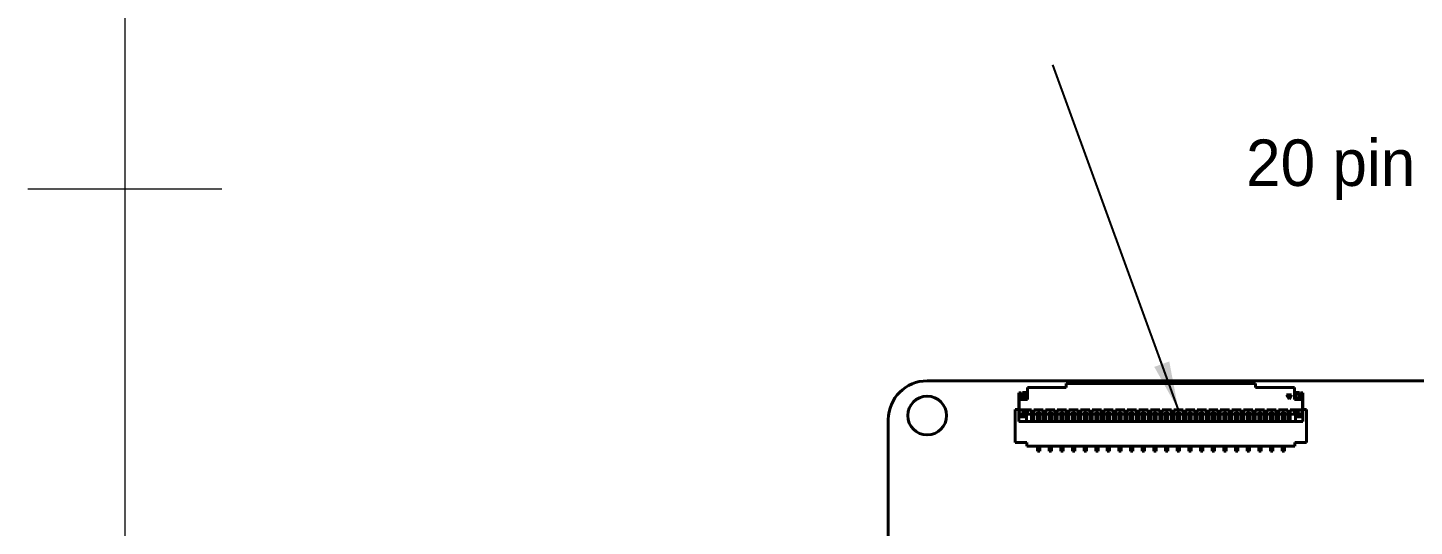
# Model space of a CAD drawing. Header units: millimetres. Extents: x 15 to 205, y 5 to 292.
# Drawn here: x 15 to 86.4, y 131.1 to 156.8 of the extents above; entities that cross this region are included whole.
import ezdxf

# ---------------------------------------------------------------- set-up
doc = ezdxf.new("R2010")
doc.units = ezdxf.units.MM
for name, color, linetype in [('Annotations', 7, 'Continuous'), ('Border', 7, 'Continuous'), ('Geometries', 7, 'Continuous')]:
    doc.layers.add(name, color=color, linetype=linetype)
doc.dimstyles.new('ISO-25', dxfattribs={"dimtxt": 2.5, "dimasz": 2.5, "dimexe": 1.25, "dimexo": 0.625, "dimtad": 1, "dimtxsty": 'Standard', "dimcen": 2.5, "dimadec": 0, "dimazin": 0, "dimtfac": 1, "dimtmove": 0, "dimatfit": 3, "dimfxl": 1, "dimarcsym": 0})

msp = doc.modelspace()

# ---------------------------------------------------------------- linework, layer by layer
at = {"layer": 'Border', "linetype": 'Continuous', "lineweight": 15}
for p, q in [((20, 287), (20, 10)), ((25, 148.5), (15, 148.5))]:
    msp.add_line(p, q, dxfattribs=at)
at = {"layer": 'Geometries', "linetype": 'Continuous', "lineweight": 40}
for p, q in [((61.325, 138.617), (157.325, 138.617)), ((66.055, 137.996), (66.055, 137.667)), ((66.175, 137.996), (66.055, 137.996)), ((66.175, 137.996), (66.175, 137.667)), ((66.269, 138.016), (66.23, 138.016)), ((66.23, 138.016), (66.23, 137.716)), ((66.269, 138.016), (66.34, 138.016)), ((66.39, 137.895), (66.269, 138.016)), ((66.44, 137.916), (66.34, 138.016)), ((66.34, 138.016), (66.49, 138.016)), ((66.39, 137.895), (66.44, 137.916)), ((66.39, 137.895), (66.39, 137.716)), ((66.44, 137.916), (66.44, 137.666)), ((66.49, 138.016), (66.49, 138.273)), ((68.49, 138.273), (66.49, 138.273)), ((66.49, 137.651), (66.49, 138.016)), ((78.24, 138.473), (68.49, 138.473)), ((68.49, 138.473), (68.49, 138.273)), ((78.24, 138.473), (78.24, 138.273)), ((80.24, 138.273), (78.24, 138.273)), ((79.84, 137.891), (79.965, 137.674)), ((80.09, 137.891), (79.84, 137.891)), ((79.965, 137.674), (80.09, 137.891)), ((80.24, 138.016), (80.24, 138.273)), ((80.24, 138.016), (80.39, 138.016)), ((80.24, 137.651), (80.24, 138.016)), ((80.39, 138.016), (80.29, 137.916)), ((80.29, 137.666), (80.29, 137.916)), ((80.29, 137.916), (80.34, 137.895)), ((80.461, 138.016), (80.34, 137.895)), ((80.34, 137.716), (80.34, 137.895)), ((80.39, 138.016), (80.461, 138.016)), ((80.5, 138.016), (80.461, 138.016)), ((80.5, 138.016), (80.5, 137.716)), ((80.555, 137.667), (80.555, 137.996)), ((80.675, 137.996), (80.555, 137.996)), ((80.675, 137.667), (80.675, 137.996)), ((65.865, 137.146), (66, 137.146)), ((65.865, 137.146), (65.865, 135.446)), ((66.05, 137.059), (66, 137.146)), ((66, 137.146), (66.055, 137.146)), ((66.055, 137.639), (66.055, 137.667)), ((66.055, 137.667), (66.175, 137.667)), ((66.055, 137.639), (66.055, 137.508)), ((66.055, 137.639), (66.065, 137.639)), ((66.055, 137.479), (66.055, 137.508)), ((66.065, 137.508), (66.055, 137.508)), ((66.055, 137.479), (66.055, 137.146)), ((66.065, 137.479), (66.055, 137.479)), ((66.055, 137.146), (66.055, 137.059)), ((66.175, 137.651), (66.065, 137.651)), ((66.065, 137.639), (66.065, 137.651)), ((66.065, 137.508), (66.065, 137.639)), ((66.065, 137.479), (66.065, 137.508)), ((66.065, 137.125), (66.065, 137.479)), ((66.065, 137.102), (66.065, 137.125)), ((66.705, 137.125), (66.065, 137.125)), ((66.175, 137.667), (66.175, 137.651)), ((66.23, 137.651), (66.175, 137.651)), ((66.23, 137.716), (66.39, 137.716)), ((66.23, 137.716), (66.23, 137.651)), ((66.44, 137.651), (66.23, 137.651)), ((66.44, 137.666), (66.39, 137.716)), ((66.44, 137.666), (66.44, 137.651)), ((66.49, 137.651), (66.44, 137.651)), ((66.705, 137.101), (66.705, 137.125)), ((67.305, 137.125), (66.825, 137.125)), ((66.825, 137.101), (66.825, 137.125)), ((67.305, 137.101), (67.305, 137.125)), ((67.425, 137.101), (67.425, 137.125)), ((67.905, 137.125), (67.425, 137.125)), ((67.905, 137.101), (67.905, 137.125)), ((68.025, 137.101), (68.025, 137.125)), ((68.505, 137.125), (68.025, 137.125)), ((68.505, 137.101), (68.505, 137.125)), ((68.625, 137.101), (68.625, 137.125)), ((69.105, 137.125), (68.625, 137.125)), ((69.105, 137.101), (69.105, 137.125)), ((69.225, 137.101), (69.225, 137.125)), ((69.705, 137.125), (69.225, 137.125)), ((69.705, 137.101), (69.705, 137.125)), ((69.825, 137.101), (69.825, 137.125)), ((70.305, 137.125), (69.825, 137.125)), ((70.305, 137.101), (70.305, 137.125)), ((70.905, 137.125), (70.425, 137.125)), ((70.425, 137.101), (70.425, 137.125)), ((70.905, 137.101), (70.905, 137.125)), ((71.025, 137.101), (71.025, 137.125)), ((71.505, 137.125), (71.025, 137.125)), ((71.505, 137.101), (71.505, 137.125)), ((72.105, 137.125), (71.625, 137.125)), ((71.625, 137.101), (71.625, 137.125)), ((72.105, 137.101), (72.105, 137.125)), ((72.225, 137.101), (72.225, 137.125)), ((72.705, 137.125), (72.225, 137.125)), ((72.705, 137.101), (72.705, 137.125)), ((72.825, 137.101), (72.825, 137.125)), ((73.305, 137.125), (72.825, 137.125)), ((73.305, 137.101), (73.305, 137.125)), ((73.425, 137.101), (73.425, 137.125)), ((73.905, 137.125), (73.425, 137.125)), ((73.905, 137.101), (73.905, 137.125)), ((74.025, 137.101), (74.025, 137.125)), ((74.505, 137.125), (74.025, 137.125)), ((74.505, 137.101), (74.505, 137.125)), ((74.625, 137.101), (74.625, 137.125)), ((75.105, 137.125), (74.625, 137.125)), ((75.105, 137.101), (75.105, 137.125)), ((75.705, 137.125), (75.225, 137.125)), ((75.225, 137.101), (75.225, 137.125)), ((75.705, 137.101), (75.705, 137.125)), ((75.825, 137.101), (75.825, 137.125)), ((76.305, 137.125), (75.825, 137.125)), ((76.305, 137.101), (76.305, 137.125)), ((76.425, 137.101), (76.425, 137.125)), ((76.905, 137.125), (76.425, 137.125)), ((76.905, 137.101), (76.905, 137.125)), ((77.505, 137.125), (77.025, 137.125)), ((77.025, 137.101), (77.025, 137.125)), ((77.505, 137.101), (77.505, 137.125)), ((77.625, 137.101), (77.625, 137.125)), ((78.105, 137.125), (77.625, 137.125)), ((78.105, 137.101), (78.105, 137.125)), ((78.225, 137.101), (78.225, 137.125)), ((78.705, 137.125), (78.225, 137.125)), ((78.705, 137.101), (78.705, 137.125)), ((79.305, 137.125), (78.825, 137.125)), ((78.825, 137.101), (78.825, 137.125)), ((79.305, 137.101), (79.305, 137.125)), ((79.905, 137.125), (79.425, 137.125)), ((79.425, 137.101), (79.425, 137.125)), ((79.905, 137.101), (79.905, 137.125)), ((80.025, 137.101), (80.025, 137.125)), ((80.665, 137.125), (80.025, 137.125)), ((80.29, 137.651), (80.24, 137.651)), ((80.34, 137.716), (80.29, 137.666)), ((80.29, 137.666), (80.29, 137.651)), ((80.5, 137.651), (80.29, 137.651)), ((80.34, 137.716), (80.5, 137.716)), ((80.5, 137.716), (80.5, 137.651)), ((80.555, 137.651), (80.5, 137.651)), ((80.555, 137.651), (80.555, 137.667)), ((80.555, 137.667), (80.675, 137.667)), ((80.665, 137.651), (80.555, 137.651)), ((80.665, 137.639), (80.665, 137.651)), ((80.665, 137.508), (80.665, 137.639)), ((80.665, 137.639), (80.675, 137.639)), ((80.665, 137.479), (80.665, 137.508)), ((80.675, 137.508), (80.665, 137.508)), ((80.675, 137.479), (80.665, 137.479)), ((80.665, 137.125), (80.665, 137.479)), ((80.665, 137.102), (80.665, 137.125)), ((80.675, 137.667), (80.675, 137.639)), ((80.675, 137.508), (80.675, 137.639)), ((80.675, 137.508), (80.675, 137.479)), ((80.675, 137.146), (80.675, 137.479)), ((80.675, 137.146), (80.73, 137.146)), ((80.675, 137.059), (80.675, 137.146)), ((80.73, 137.146), (80.68, 137.059)), ((80.865, 137.146), (80.73, 137.146)), ((80.865, 137.146), (80.865, 135.446)), ((59.325, 105.617), (59.325, 136.617)), ((66.05, 137.059), (66.055, 137.059)), ((66.05, 136.756), (66.05, 137.059)), ((66.05, 136.756), (66.055, 136.756)), ((66.05, 136.526), (66.05, 136.756)), ((66.44, 136.526), (66.05, 136.526)), ((66.055, 137.059), (66.055, 136.897)), ((66.055, 136.805), (66.055, 136.897)), ((66.055, 136.897), (66.065, 136.897)), ((66.055, 136.805), (66.175, 136.805)), ((66.055, 136.756), (66.055, 136.805)), ((66.055, 136.756), (66.175, 136.756)), ((66.065, 137.102), (66.705, 137.101)), ((66.065, 137.098), (66.065, 137.102)), ((66.065, 136.914), (66.065, 137.098)), ((66.065, 137.098), (66.29, 137.098)), ((66.065, 136.897), (66.065, 136.914)), ((66.065, 136.914), (66.29, 136.914)), ((66.065, 136.871), (66.065, 136.897)), ((66.065, 136.871), (66.175, 136.871)), ((66.175, 136.805), (66.175, 136.871)), ((66.175, 136.871), (66.18, 136.871)), ((66.175, 136.756), (66.175, 136.805)), ((66.175, 136.756), (66.18, 136.756)), ((66.18, 136.871), (66.29, 136.871)), ((66.18, 136.756), (66.18, 136.871)), ((66.18, 136.756), (66.33, 136.756)), ((66.29, 137.04), (66.29, 137.098)), ((66.29, 137.04), (66.33, 137.04)), ((66.29, 136.914), (66.29, 137.04)), ((66.29, 136.871), (66.29, 136.914)), ((66.33, 137.04), (66.33, 136.756)), ((66.33, 137.04), (66.44, 137.04)), ((66.33, 136.756), (66.44, 136.756)), ((66.44, 137.04), (66.44, 136.756)), ((66.44, 137.04), (66.49, 137.04)), ((66.44, 136.756), (66.44, 136.526)), ((66.705, 136.526), (66.44, 136.526)), ((66.49, 136.891), (66.49, 137.04)), ((66.705, 136.891), (66.49, 136.891)), ((66.705, 136.891), (66.705, 137.101)), ((66.705, 136.828), (66.705, 136.891)), ((66.705, 136.649), (66.705, 136.828)), ((66.825, 136.828), (66.705, 136.828)), ((66.705, 136.623), (66.705, 136.649)), ((66.825, 136.649), (66.705, 136.649)), ((66.825, 136.623), (66.705, 136.623)), ((66.705, 136.526), (66.705, 136.623)), ((66.825, 136.526), (66.705, 136.526)), ((66.825, 136.891), (66.825, 137.101)), ((66.825, 137.101), (67.305, 137.101)), ((66.825, 136.828), (66.825, 136.891)), ((67.005, 136.891), (66.825, 136.891)), ((66.825, 136.649), (66.825, 136.828)), ((66.825, 136.623), (66.825, 136.649)), ((66.825, 136.526), (66.825, 136.623)), ((67.005, 136.526), (66.825, 136.526)), ((67.005, 136.981), (67.005, 137.003)), ((67.125, 137.003), (67.005, 137.003)), ((67.005, 136.891), (67.005, 136.981)), ((67.125, 136.981), (67.005, 136.981)), ((67.005, 136.526), (67.005, 136.891)), ((67.125, 136.526), (67.005, 136.526)), ((67.125, 136.981), (67.125, 137.003)), ((67.125, 136.891), (67.125, 136.981)), ((67.125, 136.526), (67.125, 136.891)), ((67.305, 136.891), (67.125, 136.891)), ((67.305, 136.526), (67.125, 136.526)), ((67.305, 136.891), (67.305, 137.101)), ((67.305, 136.828), (67.305, 136.891)), ((67.425, 136.828), (67.305, 136.828)), ((67.305, 136.649), (67.305, 136.828)), ((67.425, 136.649), (67.305, 136.649)), ((67.305, 136.623), (67.305, 136.649)), ((67.305, 136.526), (67.305, 136.623)), ((67.425, 136.623), (67.305, 136.623)), ((67.425, 136.526), (67.305, 136.526)), ((67.425, 136.891), (67.425, 137.101)), ((67.425, 137.101), (67.905, 137.101)), ((67.425, 136.828), (67.425, 136.891)), ((67.605, 136.891), (67.425, 136.891)), ((67.425, 136.649), (67.425, 136.828)), ((67.425, 136.623), (67.425, 136.649)), ((67.425, 136.526), (67.425, 136.623)), ((67.605, 136.526), (67.425, 136.526)), ((67.605, 136.981), (67.605, 137.003)), ((67.725, 137.003), (67.605, 137.003)), ((67.725, 136.981), (67.605, 136.981)), ((67.605, 136.891), (67.605, 136.981)), ((67.605, 136.526), (67.605, 136.891)), ((67.725, 136.526), (67.605, 136.526)), ((67.725, 136.981), (67.725, 137.003)), ((67.725, 136.891), (67.725, 136.981)), ((67.725, 136.526), (67.725, 136.891)), ((67.905, 136.891), (67.725, 136.891)), ((67.905, 136.526), (67.725, 136.526)), ((67.905, 136.891), (67.905, 137.101)), ((67.905, 136.828), (67.905, 136.891)), ((67.905, 136.649), (67.905, 136.828)), ((68.025, 136.828), (67.905, 136.828)), ((67.905, 136.623), (67.905, 136.649)), ((68.025, 136.649), (67.905, 136.649)), ((67.905, 136.526), (67.905, 136.623)), ((68.025, 136.623), (67.905, 136.623)), ((68.025, 136.526), (67.905, 136.526)), ((68.025, 136.891), (68.025, 137.101)), ((68.025, 137.101), (68.505, 137.101)), ((68.025, 136.828), (68.025, 136.891)), ((68.205, 136.891), (68.025, 136.891)), ((68.025, 136.649), (68.025, 136.828)), ((68.025, 136.623), (68.025, 136.649)), ((68.025, 136.526), (68.025, 136.623)), ((68.205, 136.526), (68.025, 136.526)), ((68.205, 136.981), (68.205, 137.003)), ((68.325, 137.003), (68.205, 137.003)), ((68.205, 136.891), (68.205, 136.981)), ((68.325, 136.981), (68.205, 136.981)), ((68.205, 136.526), (68.205, 136.891)), ((68.325, 136.526), (68.205, 136.526)), ((68.325, 136.981), (68.325, 137.003)), ((68.325, 136.891), (68.325, 136.981)), ((68.325, 136.526), (68.325, 136.891)), ((68.505, 136.891), (68.325, 136.891)), ((68.505, 136.526), (68.325, 136.526)), ((68.505, 136.891), (68.505, 137.101)), ((68.505, 136.828), (68.505, 136.891)), ((68.625, 136.828), (68.505, 136.828)), ((68.505, 136.649), (68.505, 136.828)), ((68.625, 136.649), (68.505, 136.649)), ((68.505, 136.623), (68.505, 136.649)), ((68.505, 136.526), (68.505, 136.623)), ((68.625, 136.623), (68.505, 136.623)), ((68.625, 136.526), (68.505, 136.526)), ((68.625, 137.101), (69.105, 137.101)), ((68.625, 136.891), (68.625, 137.101)), ((68.625, 136.828), (68.625, 136.891)), ((68.805, 136.891), (68.625, 136.891)), ((68.625, 136.649), (68.625, 136.828)), ((68.625, 136.623), (68.625, 136.649)), ((68.625, 136.526), (68.625, 136.623)), ((68.805, 136.526), (68.625, 136.526)), ((68.805, 136.981), (68.805, 137.003)), ((68.925, 137.003), (68.805, 137.003)), ((68.925, 136.981), (68.805, 136.981)), ((68.805, 136.891), (68.805, 136.981)), ((68.805, 136.526), (68.805, 136.891)), ((68.925, 136.526), (68.805, 136.526)), ((68.925, 136.981), (68.925, 137.003)), ((68.925, 136.891), (68.925, 136.981)), ((68.925, 136.526), (68.925, 136.891)), ((69.105, 136.891), (68.925, 136.891)), ((69.105, 136.526), (68.925, 136.526)), ((69.105, 136.891), (69.105, 137.101)), ((69.105, 136.828), (69.105, 136.891)), ((69.105, 136.649), (69.105, 136.828)), ((69.225, 136.828), (69.105, 136.828)), ((69.105, 136.623), (69.105, 136.649)), ((69.225, 136.649), (69.105, 136.649)), ((69.225, 136.623), (69.105, 136.623)), ((69.105, 136.526), (69.105, 136.623)), ((69.225, 136.526), (69.105, 136.526)), ((69.225, 137.101), (69.705, 137.101)), ((69.225, 136.891), (69.225, 137.101)), ((69.225, 136.828), (69.225, 136.891)), ((69.405, 136.891), (69.225, 136.891)), ((69.225, 136.649), (69.225, 136.828)), ((69.225, 136.623), (69.225, 136.649)), ((69.225, 136.526), (69.225, 136.623)), ((69.405, 136.526), (69.225, 136.526)), ((69.525, 137.003), (69.405, 137.003)), ((69.405, 136.981), (69.405, 137.003)), ((69.405, 136.891), (69.405, 136.981)), ((69.525, 136.981), (69.405, 136.981)), ((69.405, 136.526), (69.405, 136.891)), ((69.525, 136.526), (69.405, 136.526)), ((69.525, 136.981), (69.525, 137.003)), ((69.525, 136.891), (69.525, 136.981)), ((69.525, 136.526), (69.525, 136.891)), ((69.705, 136.891), (69.525, 136.891)), ((69.705, 136.526), (69.525, 136.526)), ((69.705, 136.891), (69.705, 137.101)), ((69.705, 136.828), (69.705, 136.891)), ((69.705, 136.649), (69.705, 136.828)), ((69.825, 136.828), (69.705, 136.828)), ((69.705, 136.623), (69.705, 136.649)), ((69.825, 136.649), (69.705, 136.649)), ((69.825, 136.623), (69.705, 136.623)), ((69.705, 136.526), (69.705, 136.623)), ((69.825, 136.526), (69.705, 136.526)), ((69.825, 137.101), (70.305, 137.101)), ((69.825, 136.891), (69.825, 137.101)), ((69.825, 136.828), (69.825, 136.891)), ((70.005, 136.891), (69.825, 136.891)), ((69.825, 136.649), (69.825, 136.828)), ((69.825, 136.623), (69.825, 136.649)), ((69.825, 136.526), (69.825, 136.623)), ((70.005, 136.526), (69.825, 136.526)), ((70.005, 136.981), (70.005, 137.003)), ((70.125, 137.003), (70.005, 137.003)), ((70.125, 136.981), (70.005, 136.981)), ((70.005, 136.891), (70.005, 136.981)), ((70.005, 136.526), (70.005, 136.891)), ((70.125, 136.526), (70.005, 136.526)), ((70.125, 136.981), (70.125, 137.003)), ((70.125, 136.891), (70.125, 136.981)), ((70.125, 136.526), (70.125, 136.891)), ((70.305, 136.891), (70.125, 136.891)), ((70.305, 136.526), (70.125, 136.526)), ((70.305, 136.891), (70.305, 137.101)), ((70.305, 136.828), (70.305, 136.891)), ((70.425, 136.828), (70.305, 136.828)), ((70.305, 136.649), (70.305, 136.828)), ((70.305, 136.623), (70.305, 136.649)), ((70.425, 136.649), (70.305, 136.649)), ((70.305, 136.526), (70.305, 136.623)), ((70.425, 136.623), (70.305, 136.623)), ((70.425, 136.526), (70.305, 136.526)), ((70.425, 137.101), (70.905, 137.101)), ((70.425, 136.891), (70.425, 137.101)), ((70.425, 136.828), (70.425, 136.891)), ((70.605, 136.891), (70.425, 136.891)), ((70.425, 136.649), (70.425, 136.828)), ((70.425, 136.623), (70.425, 136.649)), ((70.425, 136.526), (70.425, 136.623)), ((70.605, 136.526), (70.425, 136.526)), ((70.725, 137.003), (70.605, 137.003)), ((70.605, 136.981), (70.605, 137.003)), ((70.725, 136.981), (70.605, 136.981)), ((70.605, 136.891), (70.605, 136.981)), ((70.605, 136.526), (70.605, 136.891)), ((70.725, 136.526), (70.605, 136.526)), ((70.725, 136.981), (70.725, 137.003)), ((70.725, 136.891), (70.725, 136.981)), ((70.725, 136.526), (70.725, 136.891)), ((70.905, 136.891), (70.725, 136.891)), ((70.905, 136.526), (70.725, 136.526)), ((70.905, 136.891), (70.905, 137.101)), ((70.905, 136.828), (70.905, 136.891)), ((70.905, 136.649), (70.905, 136.828)), ((71.025, 136.828), (70.905, 136.828)), ((70.905, 136.623), (70.905, 136.649)), ((71.025, 136.649), (70.905, 136.649)), ((70.905, 136.526), (70.905, 136.623)), ((71.025, 136.623), (70.905, 136.623)), ((71.025, 136.526), (70.905, 136.526)), ((71.025, 136.891), (71.025, 137.101)), ((71.025, 137.101), (71.505, 137.101)), ((71.205, 136.891), (71.025, 136.891)), ((71.025, 136.828), (71.025, 136.891)), ((71.025, 136.649), (71.025, 136.828)), ((71.025, 136.623), (71.025, 136.649)), ((71.025, 136.526), (71.025, 136.623)), ((71.205, 136.526), (71.025, 136.526)), ((71.205, 136.981), (71.205, 137.003)), ((71.325, 137.003), (71.205, 137.003)), ((71.325, 136.981), (71.205, 136.981)), ((71.205, 136.891), (71.205, 136.981)), ((71.205, 136.526), (71.205, 136.891)), ((71.325, 136.526), (71.205, 136.526)), ((71.325, 136.981), (71.325, 137.003)), ((71.325, 136.891), (71.325, 136.981)), ((71.325, 136.526), (71.325, 136.891)), ((71.505, 136.891), (71.325, 136.891)), ((71.505, 136.526), (71.325, 136.526)), ((71.505, 136.891), (71.505, 137.101)), ((71.505, 136.828), (71.505, 136.891)), ((71.505, 136.649), (71.505, 136.828)), ((71.625, 136.828), (71.505, 136.828)), ((71.505, 136.623), (71.505, 136.649)), ((71.625, 136.649), (71.505, 136.649)), ((71.625, 136.623), (71.505, 136.623)), ((71.505, 136.526), (71.505, 136.623)), ((71.625, 136.526), (71.505, 136.526)), ((71.625, 137.101), (72.105, 137.101)), ((71.625, 136.891), (71.625, 137.101)), ((71.625, 136.828), (71.625, 136.891)), ((71.805, 136.891), (71.625, 136.891)), ((71.625, 136.649), (71.625, 136.828)), ((71.625, 136.623), (71.625, 136.649)), ((71.625, 136.526), (71.625, 136.623)), ((71.805, 136.526), (71.625, 136.526)), ((71.805, 136.981), (71.805, 137.003)), ((71.925, 137.003), (71.805, 137.003)), ((71.925, 136.981), (71.805, 136.981)), ((71.805, 136.891), (71.805, 136.981)), ((71.805, 136.526), (71.805, 136.891)), ((71.925, 136.526), (71.805, 136.526)), ((71.925, 136.981), (71.925, 137.003)), ((71.925, 136.891), (71.925, 136.981)), ((71.925, 136.526), (71.925, 136.891)), ((72.105, 136.891), (71.925, 136.891)), ((72.105, 136.526), (71.925, 136.526)), ((72.105, 136.891), (72.105, 137.101)), ((72.105, 136.828), (72.105, 136.891)), ((72.225, 136.828), (72.105, 136.828)), ((72.105, 136.649), (72.105, 136.828)), ((72.105, 136.623), (72.105, 136.649)), ((72.225, 136.649), (72.105, 136.649)), ((72.105, 136.526), (72.105, 136.623)), ((72.225, 136.623), (72.105, 136.623)), ((72.225, 136.526), (72.105, 136.526)), ((72.225, 136.891), (72.225, 137.101)), ((72.225, 137.101), (72.705, 137.101)), ((72.225, 136.828), (72.225, 136.891)), ((72.405, 136.891), (72.225, 136.891)), ((72.225, 136.649), (72.225, 136.828)), ((72.225, 136.623), (72.225, 136.649)), ((72.225, 136.526), (72.225, 136.623)), ((72.405, 136.526), (72.225, 136.526)), ((72.405, 136.981), (72.405, 137.003)), ((72.525, 137.003), (72.405, 137.003)), ((72.525, 136.981), (72.405, 136.981)), ((72.405, 136.891), (72.405, 136.981)), ((72.405, 136.526), (72.405, 136.891)), ((72.525, 136.526), (72.405, 136.526)), ((72.525, 136.981), (72.525, 137.003)), ((72.525, 136.891), (72.525, 136.981)), ((72.525, 136.526), (72.525, 136.891)), ((72.705, 136.891), (72.525, 136.891)), ((72.705, 136.526), (72.525, 136.526)), ((72.705, 136.891), (72.705, 137.101)), ((72.705, 136.828), (72.705, 136.891)), ((72.705, 136.649), (72.705, 136.828)), ((72.825, 136.828), (72.705, 136.828)), ((72.705, 136.623), (72.705, 136.649)), ((72.825, 136.649), (72.705, 136.649)), ((72.705, 136.526), (72.705, 136.623)), ((72.825, 136.623), (72.705, 136.623)), ((72.825, 136.526), (72.705, 136.526)), ((72.825, 136.891), (72.825, 137.101)), ((72.825, 137.101), (73.305, 137.101)), ((72.825, 136.828), (72.825, 136.891)), ((73.005, 136.891), (72.825, 136.891)), ((72.825, 136.649), (72.825, 136.828)), ((72.825, 136.623), (72.825, 136.649)), ((72.825, 136.526), (72.825, 136.623)), ((73.005, 136.526), (72.825, 136.526)), ((73.005, 136.981), (73.005, 137.003)), ((73.125, 137.003), (73.005, 137.003)), ((73.125, 136.981), (73.005, 136.981)), ((73.005, 136.891), (73.005, 136.981)), ((73.005, 136.526), (73.005, 136.891)), ((73.125, 136.526), (73.005, 136.526)), ((73.125, 136.981), (73.125, 137.003)), ((73.125, 136.891), (73.125, 136.981)), ((73.125, 136.526), (73.125, 136.891)), ((73.305, 136.891), (73.125, 136.891)), ((73.305, 136.526), (73.125, 136.526)), ((73.305, 136.891), (73.305, 137.101)), ((73.305, 136.828), (73.305, 136.891)), ((73.305, 136.649), (73.305, 136.828)), ((73.425, 136.828), (73.305, 136.828)), ((73.425, 136.649), (73.305, 136.649)), ((73.305, 136.623), (73.305, 136.649)), ((73.305, 136.526), (73.305, 136.623)), ((73.425, 136.623), (73.305, 136.623)), ((73.425, 136.526), (73.305, 136.526)), ((73.425, 137.101), (73.905, 137.101)), ((73.425, 136.891), (73.425, 137.101)), ((73.425, 136.828), (73.425, 136.891)), ((73.605, 136.891), (73.425, 136.891)), ((73.425, 136.649), (73.425, 136.828)), ((73.425, 136.623), (73.425, 136.649)), ((73.425, 136.526), (73.425, 136.623)), ((73.605, 136.526), (73.425, 136.526)), ((73.605, 136.981), (73.605, 137.003)), ((73.725, 137.003), (73.605, 137.003)), ((73.605, 136.891), (73.605, 136.981)), ((73.725, 136.981), (73.605, 136.981)), ((73.605, 136.526), (73.605, 136.891)), ((73.725, 136.526), (73.605, 136.526)), ((73.725, 136.981), (73.725, 137.003)), ((73.725, 136.891), (73.725, 136.981)), ((73.725, 136.526), (73.725, 136.891)), ((73.905, 136.891), (73.725, 136.891)), ((73.905, 136.526), (73.725, 136.526)), ((73.905, 136.891), (73.905, 137.101)), ((73.905, 136.828), (73.905, 136.891)), ((73.905, 136.649), (73.905, 136.828)), ((74.025, 136.828), (73.905, 136.828)), ((73.905, 136.623), (73.905, 136.649)), ((74.025, 136.649), (73.905, 136.649)), ((73.905, 136.526), (73.905, 136.623)), ((74.025, 136.623), (73.905, 136.623)), ((74.025, 136.526), (73.905, 136.526)), ((74.025, 137.101), (74.505, 137.101)), ((74.025, 136.891), (74.025, 137.101)), ((74.025, 136.828), (74.025, 136.891)), ((74.205, 136.891), (74.025, 136.891)), ((74.025, 136.649), (74.025, 136.828)), ((74.025, 136.623), (74.025, 136.649)), ((74.025, 136.526), (74.025, 136.623)), ((74.205, 136.526), (74.025, 136.526)), ((74.205, 136.981), (74.205, 137.003)), ((74.325, 137.003), (74.205, 137.003)), ((74.325, 136.981), (74.205, 136.981)), ((74.205, 136.891), (74.205, 136.981)), ((74.205, 136.526), (74.205, 136.891)), ((74.325, 136.526), (74.205, 136.526)), ((74.325, 136.981), (74.325, 137.003)), ((74.325, 136.891), (74.325, 136.981)), ((74.325, 136.526), (74.325, 136.891)), ((74.505, 136.891), (74.325, 136.891)), ((74.505, 136.526), (74.325, 136.526)), ((74.505, 136.891), (74.505, 137.101)), ((74.505, 136.828), (74.505, 136.891)), ((74.625, 136.828), (74.505, 136.828)), ((74.505, 136.649), (74.505, 136.828)), ((74.505, 136.623), (74.505, 136.649)), ((74.625, 136.649), (74.505, 136.649)), ((74.625, 136.623), (74.505, 136.623)), ((74.505, 136.526), (74.505, 136.623)), ((74.625, 136.526), (74.505, 136.526)), ((74.625, 136.891), (74.625, 137.101)), ((74.625, 137.101), (75.105, 137.101)), ((74.805, 136.891), (74.625, 136.891)), ((74.625, 136.828), (74.625, 136.891)), ((74.625, 136.649), (74.625, 136.828)), ((74.625, 136.623), (74.625, 136.649)), ((74.625, 136.526), (74.625, 136.623)), ((74.805, 136.526), (74.625, 136.526)), ((74.925, 137.003), (74.805, 137.003)), ((74.805, 136.981), (74.805, 137.003)), ((74.805, 136.891), (74.805, 136.981)), ((74.925, 136.981), (74.805, 136.981)), ((74.805, 136.526), (74.805, 136.891)), ((74.925, 136.526), (74.805, 136.526)), ((74.925, 136.981), (74.925, 137.003)), ((74.925, 136.891), (74.925, 136.981)), ((74.925, 136.526), (74.925, 136.891)), ((75.105, 136.891), (74.925, 136.891)), ((75.105, 136.526), (74.925, 136.526)), ((75.105, 136.891), (75.105, 137.101)), ((75.105, 136.828), (75.105, 136.891)), ((75.105, 136.649), (75.105, 136.828)), ((75.225, 136.828), (75.105, 136.828)), ((75.105, 136.623), (75.105, 136.649)), ((75.225, 136.649), (75.105, 136.649)), ((75.105, 136.526), (75.105, 136.623)), ((75.225, 136.623), (75.105, 136.623)), ((75.225, 136.526), (75.105, 136.526)), ((75.225, 137.101), (75.705, 137.101)), ((75.225, 136.891), (75.225, 137.101)), ((75.225, 136.828), (75.225, 136.891)), ((75.405, 136.891), (75.225, 136.891)), ((75.225, 136.649), (75.225, 136.828)), ((75.225, 136.623), (75.225, 136.649)), ((75.225, 136.526), (75.225, 136.623)), ((75.405, 136.526), (75.225, 136.526)), ((75.405, 136.981), (75.405, 137.003)), ((75.525, 137.003), (75.405, 137.003)), ((75.405, 136.891), (75.405, 136.981)), ((75.525, 136.981), (75.405, 136.981)), ((75.405, 136.526), (75.405, 136.891)), ((75.525, 136.526), (75.405, 136.526)), ((75.525, 136.981), (75.525, 137.003)), ((75.525, 136.891), (75.525, 136.981)), ((75.705, 136.891), (75.525, 136.891)), ((75.525, 136.526), (75.525, 136.891)), ((75.705, 136.526), (75.525, 136.526)), ((75.705, 136.891), (75.705, 137.101)), ((75.705, 136.828), (75.705, 136.891)), ((75.705, 136.649), (75.705, 136.828)), ((75.825, 136.828), (75.705, 136.828)), ((75.705, 136.623), (75.705, 136.649)), ((75.825, 136.649), (75.705, 136.649)), ((75.705, 136.526), (75.705, 136.623)), ((75.825, 136.623), (75.705, 136.623)), ((75.825, 136.526), (75.705, 136.526)), ((75.825, 137.101), (76.305, 137.101)), ((75.825, 136.891), (75.825, 137.101)), ((75.825, 136.828), (75.825, 136.891)), ((76.005, 136.891), (75.825, 136.891)), ((75.825, 136.649), (75.825, 136.828)), ((75.825, 136.623), (75.825, 136.649)), ((75.825, 136.526), (75.825, 136.623)), ((76.005, 136.526), (75.825, 136.526)), ((76.005, 136.981), (76.005, 137.003)), ((76.125, 137.003), (76.005, 137.003)), ((76.125, 136.981), (76.005, 136.981)), ((76.005, 136.891), (76.005, 136.981)), ((76.005, 136.526), (76.005, 136.891)), ((76.125, 136.526), (76.005, 136.526)), ((76.125, 136.981), (76.125, 137.003)), ((76.125, 136.891), (76.125, 136.981)), ((76.125, 136.526), (76.125, 136.891)), ((76.305, 136.891), (76.125, 136.891)), ((76.305, 136.526), (76.125, 136.526)), ((76.305, 136.891), (76.305, 137.101)), ((76.305, 136.828), (76.305, 136.891)), ((76.305, 136.649), (76.305, 136.828)), ((76.425, 136.828), (76.305, 136.828)), ((76.305, 136.623), (76.305, 136.649)), ((76.425, 136.649), (76.305, 136.649)), ((76.305, 136.526), (76.305, 136.623)), ((76.425, 136.623), (76.305, 136.623)), ((76.425, 136.526), (76.305, 136.526)), ((76.425, 137.101), (76.905, 137.101)), ((76.425, 136.891), (76.425, 137.101)), ((76.425, 136.828), (76.425, 136.891)), ((76.605, 136.891), (76.425, 136.891)), ((76.425, 136.649), (76.425, 136.828)), ((76.425, 136.623), (76.425, 136.649)), ((76.425, 136.526), (76.425, 136.623)), ((76.605, 136.526), (76.425, 136.526)), ((76.605, 136.981), (76.605, 137.003)), ((76.725, 137.003), (76.605, 137.003)), ((76.605, 136.891), (76.605, 136.981)), ((76.725, 136.981), (76.605, 136.981)), ((76.605, 136.526), (76.605, 136.891)), ((76.725, 136.526), (76.605, 136.526)), ((76.725, 136.981), (76.725, 137.003)), ((76.725, 136.891), (76.725, 136.981)), ((76.725, 136.526), (76.725, 136.891)), ((76.905, 136.891), (76.725, 136.891)), ((76.905, 136.526), (76.725, 136.526)), ((76.905, 136.891), (76.905, 137.101)), ((76.905, 136.828), (76.905, 136.891)), ((76.905, 136.649), (76.905, 136.828)), ((77.025, 136.828), (76.905, 136.828)), ((76.905, 136.623), (76.905, 136.649)), ((77.025, 136.649), (76.905, 136.649)), ((76.905, 136.526), (76.905, 136.623)), ((77.025, 136.623), (76.905, 136.623)), ((77.025, 136.526), (76.905, 136.526)), ((77.025, 137.101), (77.505, 137.101)), ((77.025, 136.891), (77.025, 137.101)), ((77.025, 136.828), (77.025, 136.891)), ((77.205, 136.891), (77.025, 136.891)), ((77.025, 136.649), (77.025, 136.828)), ((77.025, 136.623), (77.025, 136.649)), ((77.025, 136.526), (77.025, 136.623)), ((77.205, 136.526), (77.025, 136.526)), ((77.325, 137.003), (77.205, 137.003)), ((77.205, 136.981), (77.205, 137.003)), ((77.325, 136.981), (77.205, 136.981)), ((77.205, 136.891), (77.205, 136.981)), ((77.205, 136.526), (77.205, 136.891)), ((77.325, 136.526), (77.205, 136.526)), ((77.325, 136.981), (77.325, 137.003)), ((77.325, 136.891), (77.325, 136.981)), ((77.325, 136.526), (77.325, 136.891)), ((77.505, 136.891), (77.325, 136.891)), ((77.505, 136.526), (77.325, 136.526)), ((77.505, 136.891), (77.505, 137.101)), ((77.505, 136.828), (77.505, 136.891)), ((77.505, 136.649), (77.505, 136.828)), ((77.625, 136.828), (77.505, 136.828)), ((77.505, 136.623), (77.505, 136.649)), ((77.625, 136.649), (77.505, 136.649)), ((77.505, 136.526), (77.505, 136.623)), ((77.625, 136.623), (77.505, 136.623)), ((77.625, 136.526), (77.505, 136.526)), ((77.625, 136.891), (77.625, 137.101)), ((77.625, 137.101), (78.105, 137.101)), ((77.625, 136.828), (77.625, 136.891)), ((77.805, 136.891), (77.625, 136.891)), ((77.625, 136.649), (77.625, 136.828)), ((77.625, 136.623), (77.625, 136.649)), ((77.625, 136.526), (77.625, 136.623)), ((77.805, 136.526), (77.625, 136.526)), ((77.805, 136.981), (77.805, 137.003)), ((77.925, 137.003), (77.805, 137.003)), ((77.925, 136.981), (77.805, 136.981)), ((77.805, 136.891), (77.805, 136.981)), ((77.805, 136.526), (77.805, 136.891)), ((77.925, 136.526), (77.805, 136.526)), ((77.925, 136.981), (77.925, 137.003)), ((77.925, 136.891), (77.925, 136.981)), ((77.925, 136.526), (77.925, 136.891)), ((78.105, 136.891), (77.925, 136.891)), ((78.105, 136.526), (77.925, 136.526)), ((78.105, 136.891), (78.105, 137.101)), ((78.105, 136.828), (78.105, 136.891)), ((78.225, 136.828), (78.105, 136.828)), ((78.105, 136.649), (78.105, 136.828)), ((78.225, 136.649), (78.105, 136.649)), ((78.105, 136.623), (78.105, 136.649)), ((78.105, 136.526), (78.105, 136.623)), ((78.225, 136.623), (78.105, 136.623)), ((78.225, 136.526), (78.105, 136.526)), ((78.225, 137.101), (78.705, 137.101)), ((78.225, 136.891), (78.225, 137.101)), ((78.225, 136.828), (78.225, 136.891)), ((78.405, 136.891), (78.225, 136.891)), ((78.225, 136.649), (78.225, 136.828)), ((78.225, 136.623), (78.225, 136.649)), ((78.225, 136.526), (78.225, 136.623)), ((78.405, 136.526), (78.225, 136.526)), ((78.405, 136.981), (78.405, 137.003)), ((78.525, 137.003), (78.405, 137.003)), ((78.405, 136.891), (78.405, 136.981)), ((78.525, 136.981), (78.405, 136.981)), ((78.405, 136.526), (78.405, 136.891)), ((78.525, 136.526), (78.405, 136.526)), ((78.525, 136.981), (78.525, 137.003)), ((78.525, 136.891), (78.525, 136.981)), ((78.525, 136.526), (78.525, 136.891)), ((78.705, 136.891), (78.525, 136.891)), ((78.705, 136.526), (78.525, 136.526)), ((78.705, 136.891), (78.705, 137.101)), ((78.705, 136.828), (78.705, 136.891)), ((78.705, 136.649), (78.705, 136.828)), ((78.825, 136.828), (78.705, 136.828)), ((78.705, 136.623), (78.705, 136.649)), ((78.825, 136.649), (78.705, 136.649)), ((78.825, 136.623), (78.705, 136.623)), ((78.705, 136.526), (78.705, 136.623)), ((78.825, 136.526), (78.705, 136.526)), ((78.825, 137.101), (79.305, 137.101)), ((78.825, 136.891), (78.825, 137.101)), ((78.825, 136.828), (78.825, 136.891)), ((79.005, 136.891), (78.825, 136.891)), ((78.825, 136.649), (78.825, 136.828)), ((78.825, 136.623), (78.825, 136.649)), ((78.825, 136.526), (78.825, 136.623)), ((79.005, 136.526), (78.825, 136.526)), ((79.005, 136.981), (79.005, 137.003)), ((79.125, 137.003), (79.005, 137.003)), ((79.005, 136.891), (79.005, 136.981)), ((79.125, 136.981), (79.005, 136.981)), ((79.005, 136.526), (79.005, 136.891)), ((79.125, 136.526), (79.005, 136.526)), ((79.125, 136.981), (79.125, 137.003)), ((79.125, 136.891), (79.125, 136.981)), ((79.125, 136.526), (79.125, 136.891)), ((79.305, 136.891), (79.125, 136.891)), ((79.305, 136.526), (79.125, 136.526)), ((79.305, 136.891), (79.305, 137.101)), ((79.305, 136.828), (79.305, 136.891)), ((79.305, 136.649), (79.305, 136.828)), ((79.425, 136.828), (79.305, 136.828)), ((79.425, 136.649), (79.305, 136.649)), ((79.305, 136.623), (79.305, 136.649)), ((79.305, 136.526), (79.305, 136.623)), ((79.425, 136.623), (79.305, 136.623)), ((79.425, 136.526), (79.305, 136.526)), ((79.425, 137.101), (79.905, 137.101)), ((79.425, 136.891), (79.425, 137.101)), ((79.425, 136.828), (79.425, 136.891)), ((79.605, 136.891), (79.425, 136.891)), ((79.425, 136.649), (79.425, 136.828)), ((79.425, 136.623), (79.425, 136.649)), ((79.425, 136.526), (79.425, 136.623)), ((79.605, 136.526), (79.425, 136.526)), ((79.725, 137.003), (79.605, 137.003)), ((79.605, 136.981), (79.605, 137.003)), ((79.725, 136.981), (79.605, 136.981)), ((79.605, 136.891), (79.605, 136.981)), ((79.605, 136.526), (79.605, 136.891)), ((79.725, 136.526), (79.605, 136.526)), ((79.725, 136.981), (79.725, 137.003)), ((79.725, 136.891), (79.725, 136.981)), ((79.725, 136.526), (79.725, 136.891)), ((79.905, 136.891), (79.725, 136.891)), ((79.905, 136.526), (79.725, 136.526)), ((79.905, 136.891), (79.905, 137.101)), ((79.905, 136.828), (79.905, 136.891)), ((79.905, 136.649), (79.905, 136.828)), ((80.025, 136.828), (79.905, 136.828)), ((80.025, 136.649), (79.905, 136.649)), ((79.905, 136.623), (79.905, 136.649)), ((80.025, 136.623), (79.905, 136.623)), ((79.905, 136.526), (79.905, 136.623)), ((80.025, 136.526), (79.905, 136.526)), ((80.025, 137.101), (80.665, 137.102)), ((80.025, 136.891), (80.025, 137.101)), ((80.025, 136.828), (80.025, 136.891)), ((80.24, 136.891), (80.025, 136.891)), ((80.025, 136.649), (80.025, 136.828)), ((80.025, 136.623), (80.025, 136.649)), ((80.025, 136.526), (80.025, 136.623)), ((80.29, 136.526), (80.025, 136.526)), ((80.29, 137.04), (80.24, 137.04)), ((80.24, 136.891), (80.24, 137.04)), ((80.4, 137.04), (80.29, 137.04)), ((80.29, 137.04), (80.29, 136.756)), ((80.29, 136.756), (80.29, 136.526)), ((80.29, 136.756), (80.4, 136.756)), ((80.68, 136.526), (80.29, 136.526)), ((80.4, 137.04), (80.4, 136.756)), ((80.44, 137.04), (80.4, 137.04)), ((80.4, 136.756), (80.55, 136.756)), ((80.665, 137.098), (80.44, 137.098)), ((80.44, 137.04), (80.44, 137.098)), ((80.44, 136.914), (80.44, 137.04)), ((80.665, 136.914), (80.44, 136.914)), ((80.44, 136.871), (80.44, 136.914)), ((80.55, 136.871), (80.44, 136.871)), ((80.55, 136.756), (80.55, 136.871)), ((80.555, 136.871), (80.55, 136.871)), ((80.55, 136.756), (80.555, 136.756)), ((80.555, 136.805), (80.555, 136.871)), ((80.665, 136.871), (80.555, 136.871)), ((80.675, 136.805), (80.555, 136.805)), ((80.555, 136.756), (80.555, 136.805)), ((80.555, 136.756), (80.675, 136.756)), ((80.665, 137.098), (80.665, 137.102)), ((80.665, 136.914), (80.665, 137.098)), ((80.665, 136.897), (80.665, 136.914)), ((80.665, 136.871), (80.665, 136.897)), ((80.675, 136.897), (80.665, 136.897)), ((80.675, 137.059), (80.68, 137.059)), ((80.675, 136.897), (80.675, 137.059)), ((80.675, 136.805), (80.675, 136.897)), ((80.675, 136.756), (80.675, 136.805)), ((80.675, 136.756), (80.68, 136.756)), ((80.68, 136.756), (80.68, 137.059)), ((80.68, 136.526), (80.68, 136.756)), ((65.865, 135.446), (66.465, 135.446)), ((66.465, 135.246), (66.465, 135.446)), ((66.465, 135.246), (67.005, 135.246)), ((67.005, 135.029), (67.005, 135.246)), ((67.005, 135.246), (67.125, 135.246)), ((67.125, 135.029), (67.005, 135.029)), ((67.005, 134.996), (67.005, 135.029)), ((67.125, 134.996), (67.005, 134.996)), ((67.125, 135.029), (67.125, 135.246)), ((67.125, 135.246), (67.605, 135.246)), ((67.125, 134.996), (67.125, 135.029)), ((67.605, 135.246), (67.725, 135.246)), ((67.605, 135.029), (67.605, 135.246)), ((67.605, 134.996), (67.605, 135.029)), ((67.725, 135.029), (67.605, 135.029)), ((67.725, 134.996), (67.605, 134.996)), ((67.725, 135.246), (68.205, 135.246)), ((67.725, 135.029), (67.725, 135.246)), ((67.725, 134.996), (67.725, 135.029)), ((68.205, 135.029), (68.205, 135.246)), ((68.205, 135.246), (68.325, 135.246)), ((68.325, 135.029), (68.205, 135.029)), ((68.205, 134.996), (68.205, 135.029)), ((68.325, 134.996), (68.205, 134.996)), ((68.325, 135.029), (68.325, 135.246)), ((68.325, 135.246), (68.805, 135.246)), ((68.325, 134.996), (68.325, 135.029)), ((68.805, 135.029), (68.805, 135.246)), ((68.805, 135.246), (68.925, 135.246)), ((68.805, 134.996), (68.805, 135.029)), ((68.925, 135.029), (68.805, 135.029)), ((68.925, 134.996), (68.805, 134.996)), ((68.925, 135.029), (68.925, 135.246)), ((68.925, 135.246), (69.405, 135.246)), ((68.925, 134.996), (68.925, 135.029)), ((69.405, 135.246), (69.525, 135.246)), ((69.405, 135.029), (69.405, 135.246)), ((69.525, 135.029), (69.405, 135.029)), ((69.405, 134.996), (69.405, 135.029)), ((69.525, 134.996), (69.405, 134.996)), ((69.525, 135.246), (70.005, 135.246)), ((69.525, 135.029), (69.525, 135.246)), ((69.525, 134.996), (69.525, 135.029)), ((70.005, 135.029), (70.005, 135.246)), ((70.005, 135.246), (70.125, 135.246)), ((70.005, 134.996), (70.005, 135.029)), ((70.125, 135.029), (70.005, 135.029)), ((70.125, 134.996), (70.005, 134.996)), ((70.125, 135.246), (70.605, 135.246)), ((70.125, 135.029), (70.125, 135.246)), ((70.125, 134.996), (70.125, 135.029)), ((70.605, 135.029), (70.605, 135.246)), ((70.605, 135.246), (70.725, 135.246)), ((70.605, 134.996), (70.605, 135.029)), ((70.725, 135.029), (70.605, 135.029)), ((70.725, 134.996), (70.605, 134.996)), ((70.725, 135.029), (70.725, 135.246)), ((70.725, 135.246), (71.205, 135.246)), ((70.725, 134.996), (70.725, 135.029)), ((71.205, 135.246), (71.325, 135.246)), ((71.205, 135.029), (71.205, 135.246)), ((71.205, 134.996), (71.205, 135.029)), ((71.325, 135.029), (71.205, 135.029)), ((71.325, 134.996), (71.205, 134.996)), ((71.325, 135.246), (71.805, 135.246)), ((71.325, 135.029), (71.325, 135.246)), ((71.325, 134.996), (71.325, 135.029)), ((71.805, 135.029), (71.805, 135.246)), ((71.805, 135.246), (71.925, 135.246)), ((71.805, 134.996), (71.805, 135.029)), ((71.925, 135.029), (71.805, 135.029)), ((71.925, 134.996), (71.805, 134.996)), ((71.925, 135.246), (72.405, 135.246)), ((71.925, 135.029), (71.925, 135.246)), ((71.925, 134.996), (71.925, 135.029)), ((72.405, 135.029), (72.405, 135.246)), ((72.405, 135.246), (72.525, 135.246)), ((72.405, 134.996), (72.405, 135.029)), ((72.525, 135.029), (72.405, 135.029)), ((72.525, 134.996), (72.405, 134.996)), ((72.525, 135.029), (72.525, 135.246)), ((72.525, 135.246), (73.005, 135.246)), ((72.525, 134.996), (72.525, 135.029)), ((73.005, 135.029), (73.005, 135.246)), ((73.005, 135.246), (73.125, 135.246)), ((73.005, 134.996), (73.005, 135.029)), ((73.125, 135.029), (73.005, 135.029)), ((73.125, 134.996), (73.005, 134.996)), ((73.125, 135.246), (73.605, 135.246)), ((73.125, 135.029), (73.125, 135.246)), ((73.125, 134.996), (73.125, 135.029)), ((73.605, 135.029), (73.605, 135.246)), ((73.605, 135.246), (73.725, 135.246)), ((73.605, 134.996), (73.605, 135.029)), ((73.725, 135.029), (73.605, 135.029)), ((73.725, 134.996), (73.605, 134.996)), ((73.725, 135.029), (73.725, 135.246)), ((73.725, 135.246), (74.205, 135.246)), ((73.725, 134.996), (73.725, 135.029)), ((74.205, 135.246), (74.325, 135.246)), ((74.205, 135.029), (74.205, 135.246)), ((74.205, 134.996), (74.205, 135.029)), ((74.325, 135.029), (74.205, 135.029)), ((74.325, 134.996), (74.205, 134.996)), ((74.325, 135.029), (74.325, 135.246)), ((74.325, 135.246), (74.805, 135.246)), ((74.325, 134.996), (74.325, 135.029)), ((74.805, 135.029), (74.805, 135.246)), ((74.805, 135.246), (74.925, 135.246)), ((74.925, 135.029), (74.805, 135.029)), ((74.805, 134.996), (74.805, 135.029)), ((74.925, 134.996), (74.805, 134.996)), ((74.925, 135.246), (75.405, 135.246)), ((74.925, 135.029), (74.925, 135.246)), ((74.925, 134.996), (74.925, 135.029)), ((75.405, 135.246), (75.525, 135.246)), ((75.405, 135.029), (75.405, 135.246)), ((75.525, 135.029), (75.405, 135.029)), ((75.405, 134.996), (75.405, 135.029)), ((75.525, 134.996), (75.405, 134.996)), ((75.525, 135.029), (75.525, 135.246)), ((75.525, 135.246), (76.005, 135.246)), ((75.525, 134.996), (75.525, 135.029)), ((76.005, 135.029), (76.005, 135.246)), ((76.005, 135.246), (76.125, 135.246)), ((76.005, 134.996), (76.005, 135.029)), ((76.125, 135.029), (76.005, 135.029)), ((76.125, 134.996), (76.005, 134.996)), ((76.125, 135.029), (76.125, 135.246)), ((76.125, 135.246), (76.605, 135.246)), ((76.125, 134.996), (76.125, 135.029)), ((76.605, 135.029), (76.605, 135.246)), ((76.605, 135.246), (76.725, 135.246)), ((76.605, 134.996), (76.605, 135.029)), ((76.725, 135.029), (76.605, 135.029)), ((76.725, 134.996), (76.605, 134.996)), ((76.725, 135.246), (77.205, 135.246)), ((76.725, 135.029), (76.725, 135.246)), ((76.725, 134.996), (76.725, 135.029)), ((77.205, 135.029), (77.205, 135.246)), ((77.205, 135.246), (77.325, 135.246)), ((77.325, 135.029), (77.205, 135.029)), ((77.205, 134.996), (77.205, 135.029)), ((77.325, 134.996), (77.205, 134.996)), ((77.325, 135.246), (77.805, 135.246)), ((77.325, 135.029), (77.325, 135.246)), ((77.325, 134.996), (77.325, 135.029)), ((77.805, 135.029), (77.805, 135.246)), ((77.805, 135.246), (77.925, 135.246)), ((77.925, 135.029), (77.805, 135.029)), ((77.805, 134.996), (77.805, 135.029)), ((77.925, 134.996), (77.805, 134.996)), ((77.925, 135.029), (77.925, 135.246)), ((77.925, 135.246), (78.405, 135.246)), ((77.925, 134.996), (77.925, 135.029)), ((78.405, 135.246), (78.525, 135.246)), ((78.405, 135.029), (78.405, 135.246)), ((78.405, 134.996), (78.405, 135.029)), ((78.525, 135.029), (78.405, 135.029)), ((78.525, 134.996), (78.405, 134.996)), ((78.525, 135.029), (78.525, 135.246)), ((78.525, 135.246), (79.005, 135.246)), ((78.525, 134.996), (78.525, 135.029)), ((79.005, 135.029), (79.005, 135.246)), ((79.005, 135.246), (79.125, 135.246)), ((79.005, 134.996), (79.005, 135.029)), ((79.125, 135.029), (79.005, 135.029)), ((79.125, 134.996), (79.005, 134.996)), ((79.125, 135.246), (79.605, 135.246)), ((79.125, 135.029), (79.125, 135.246)), ((79.125, 134.996), (79.125, 135.029)), ((79.605, 135.029), (79.605, 135.246)), ((79.605, 135.246), (79.725, 135.246)), ((79.725, 135.029), (79.605, 135.029)), ((79.605, 134.996), (79.605, 135.029)), ((79.725, 134.996), (79.605, 134.996)), ((79.725, 135.029), (79.725, 135.246)), ((79.725, 135.246), (80.265, 135.246)), ((79.725, 134.996), (79.725, 135.029)), ((80.265, 135.246), (80.265, 135.446)), ((80.865, 135.446), (80.265, 135.446))]:
    msp.add_line(p, q, dxfattribs=at)
msp.add_circle((61.325, 136.826), 1, dxfattribs=at)
msp.add_arc((61.325, 136.617), 2, 90, 180, dxfattribs=at)

# ---------------------------------------------------------------- texts
at = {"layer": 'Annotations', "linetype": 'Continuous', "lineweight": 15, "insert": (77.75, 149.497), "char_height": 1.79438, "width": 84.66672, "attachment_point": 4}
msp.add_mtext('{\\fSF-Mono-Regular-Extended.ttf|b0|i0|c0|p0;\\H1.333333x;20 pin sound}', dxfattribs=at)

# ---------------------------------------------------------------- leaders
at = {"layer": 'Annotations', "linetype": 'Continuous', "lineweight": 15}
msp.add_leader([(74.265, 137.125), (67.799, 154.905)], dimstyle='ISO-25', dxfattribs=at)

doc.saveas('drawing.dxf')
